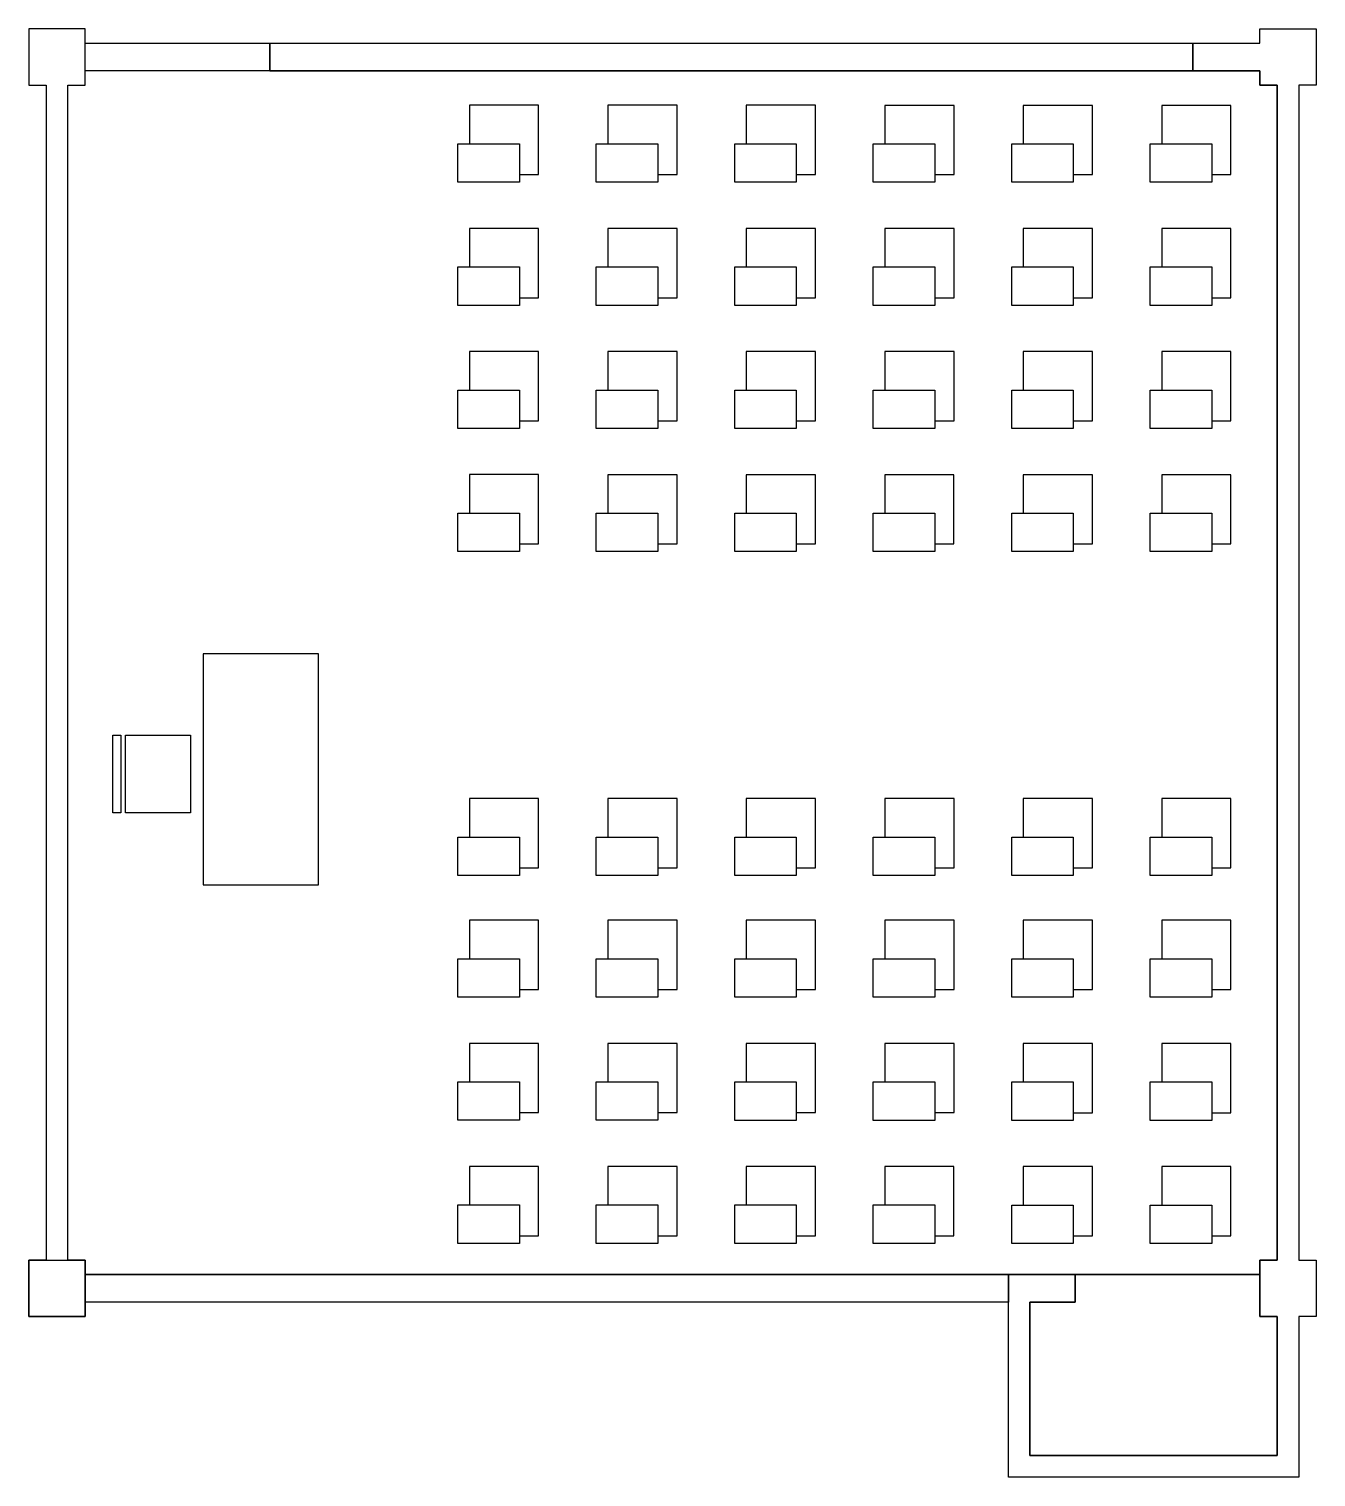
# Model space of a CAD drawing. Extents: x 19021 to 19858, y 13118 to 14059.
import ezdxf

# ---------------------------------------------------------------- set-up
doc = ezdxf.new("R2010")
doc.units = 0
doc.header["$MEASUREMENT"] = 0
for name, color, linetype in [('Chair', 142, 'CONTINUOUS'), ('Classrooms', 1, 'CONTINUOUS'), ('Entrance', 50, 'CONTINUOUS'), ('Furniture', 2, 'CONTINUOUS'), ('Storage', 40, 'CONTINUOUS'), ('Walls', 6, 'CONTINUOUS')]:
    doc.layers.add(name, color=color, linetype=linetype)

msp = doc.modelspace()

# ---------------------------------------------------------------- linework, layer by layer
at = {"layer": 'Chair'}
for points in [[(19340.04, 13964.61), (19352.55, 13964.61), (19352.55, 14009.61), (19307.54, 14009.61), (19307.54, 13984.61)], [(19430.04, 13964.6), (19442.55, 13964.6), (19442.55, 14009.6), (19397.54, 14009.6), (19397.54, 13984.6)], [(19520.04, 13964.59), (19532.55, 13964.59), (19532.55, 14009.59), (19487.54, 14009.59), (19487.54, 13984.59)], [(19610.04, 13964.58), (19622.55, 13964.58), (19622.55, 14009.58), (19577.54, 14009.58), (19577.54, 13984.59)], [(19700.04, 13964.58), (19712.55, 13964.58), (19712.55, 14009.58), (19667.54, 14009.58), (19667.54, 13984.58)], [(19790.04, 13964.57), (19802.55, 13964.57), (19802.55, 14009.57), (19757.54, 14009.57), (19757.54, 13984.58)], [(19340.03, 13884.61), (19352.54, 13884.61), (19352.54, 13929.61), (19307.54, 13929.61), (19307.54, 13904.61)], [(19430.03, 13884.6), (19442.54, 13884.6), (19442.54, 13929.6), (19397.54, 13929.6), (19397.54, 13904.6)], [(19520.03, 13884.59), (19532.54, 13884.59), (19532.54, 13929.59), (19487.54, 13929.59), (19487.54, 13904.59)], [(19610.03, 13884.58), (19622.54, 13884.58), (19622.54, 13929.58), (19577.54, 13929.58), (19577.54, 13904.59)], [(19700.03, 13884.58), (19712.54, 13884.58), (19712.54, 13929.58), (19667.54, 13929.58), (19667.54, 13904.58)], [(19790.03, 13884.57), (19802.54, 13884.57), (19802.54, 13929.57), (19757.54, 13929.57), (19757.54, 13904.58)], [(19340.02, 13804.61), (19352.53, 13804.61), (19352.53, 13849.61), (19307.53, 13849.61), (19307.53, 13824.61)], [(19430.02, 13804.6), (19442.53, 13804.6), (19442.53, 13849.6), (19397.53, 13849.6), (19397.53, 13824.6)], [(19520.02, 13804.59), (19532.53, 13804.59), (19532.53, 13849.59), (19487.53, 13849.59), (19487.53, 13824.59)], [(19610.02, 13804.58), (19622.53, 13804.58), (19622.53, 13849.58), (19577.53, 13849.58), (19577.53, 13824.59)], [(19700.02, 13804.58), (19712.53, 13804.58), (19712.53, 13849.58), (19667.53, 13849.58), (19667.53, 13824.58)], [(19790.02, 13804.57), (19802.53, 13804.57), (19802.53, 13849.57), (19757.53, 13849.57), (19757.53, 13824.58)], [(19340.02, 13724.61), (19352.52, 13724.61), (19352.52, 13769.61), (19307.52, 13769.61), (19307.52, 13744.61)], [(19430.02, 13724.6), (19442.52, 13724.6), (19442.52, 13769.6), (19397.52, 13769.6), (19397.52, 13744.6)], [(19520.02, 13724.59), (19532.52, 13724.59), (19532.52, 13769.59), (19487.52, 13769.59), (19487.52, 13744.59)], [(19610.02, 13724.58), (19622.52, 13724.58), (19622.52, 13769.58), (19577.52, 13769.58), (19577.52, 13744.59)], [(19700.02, 13724.58), (19712.52, 13724.58), (19712.52, 13769.58), (19667.52, 13769.58), (19667.52, 13744.58)], [(19790.02, 13724.57), (19802.52, 13724.57), (19802.52, 13769.57), (19757.52, 13769.57), (19757.52, 13744.58)], [(19340.04, 13514.14), (19352.55, 13514.14), (19352.55, 13559.15), (19307.54, 13559.15), (19307.54, 13534.15)], [(19430.04, 13514.14), (19442.55, 13514.14), (19442.55, 13559.14), (19397.54, 13559.14), (19397.54, 13534.14)], [(19520.04, 13514.13), (19532.55, 13514.13), (19532.55, 13559.13), (19487.54, 13559.13), (19487.54, 13534.13)], [(19610.04, 13514.12), (19622.55, 13514.12), (19622.55, 13559.12), (19577.54, 13559.12), (19577.54, 13534.12)], [(19700.04, 13514.11), (19712.55, 13514.11), (19712.55, 13559.11), (19667.54, 13559.11), (19667.54, 13534.11)], [(19790.04, 13514.11), (19802.55, 13514.11), (19802.55, 13559.11), (19757.54, 13559.11), (19757.54, 13534.11)], [(19340.03, 13435.09), (19352.54, 13435.09), (19352.54, 13480.09), (19307.54, 13480.09), (19307.54, 13455.09)], [(19430.03, 13435.08), (19442.54, 13435.08), (19442.54, 13480.08), (19397.54, 13480.08), (19397.54, 13455.08)], [(19520.03, 13435.07), (19532.54, 13435.07), (19532.54, 13480.07), (19487.54, 13480.07), (19487.54, 13455.07)], [(19610.03, 13435.07), (19622.54, 13435.07), (19622.54, 13480.07), (19577.54, 13480.07), (19577.54, 13455.07)], [(19700.03, 13435.05), (19712.54, 13435.05), (19712.54, 13480.05), (19667.54, 13480.05), (19667.54, 13455.06)], [(19790.03, 13435.05), (19802.54, 13435.05), (19802.54, 13480.05), (19757.54, 13480.05), (19757.54, 13455.05)], [(19340.02, 13355.09), (19352.53, 13355.09), (19352.53, 13400.09), (19307.53, 13400.09), (19307.53, 13375.09)], [(19430.02, 13355.08), (19442.53, 13355.08), (19442.53, 13400.08), (19397.53, 13400.08), (19397.53, 13375.08)], [(19520.02, 13355.07), (19532.53, 13355.07), (19532.53, 13400.07), (19487.53, 13400.07), (19487.53, 13375.07)], [(19610.02, 13355.07), (19622.53, 13355.07), (19622.53, 13400.07), (19577.53, 13400.07), (19577.53, 13375.07)], [(19700.02, 13355.05), (19712.53, 13355.05), (19712.53, 13400.05), (19667.53, 13400.05), (19667.53, 13375.06)], [(19790.02, 13355.05), (19802.53, 13355.05), (19802.53, 13400.05), (19757.53, 13400.05), (19757.53, 13375.05)], [(19340.02, 13275.09), (19352.52, 13275.09), (19352.52, 13320.09), (19307.52, 13320.09), (19307.52, 13295.09)], [(19430.02, 13275.08), (19442.52, 13275.08), (19442.52, 13320.08), (19397.52, 13320.08), (19397.52, 13295.08)], [(19520.02, 13275.07), (19532.52, 13275.07), (19532.52, 13320.07), (19487.52, 13320.07), (19487.52, 13295.07)], [(19610.02, 13275.07), (19622.52, 13275.07), (19622.52, 13320.07), (19577.52, 13320.07), (19577.52, 13295.07)], [(19700.02, 13275.05), (19712.52, 13275.05), (19712.52, 13320.05), (19667.52, 13320.05), (19667.52, 13295.06)], [(19790.02, 13275.05), (19802.52, 13275.05), (19802.52, 13320.05), (19757.52, 13320.05), (19757.52, 13295.05)]]:
    msp.add_lwpolyline(points, dxfattribs=at)
for points in [[(19075.72, 13600.27), (19081.07, 13600.27), (19081.07, 13549.92), (19075.72, 13549.92)], [(19084.04, 13600.27), (19126.22, 13600.27), (19126.22, 13549.92), (19084.04, 13549.92)]]:
    msp.add_lwpolyline(points, close=True, dxfattribs=at)
at = {"layer": 'Classrooms'}
msp.add_lwpolyline([(19821.27, 13249.92), (19057.85, 13249.92), (19057.85, 13259.21), (19046.56, 13259.21), (19046.57, 14022.64), (19057.85, 14022.64), (19057.85, 14049.95), (19177.85, 14049.95), (19177.85, 14031.95), (19821.27, 14031.95), (19821.27, 14022.64), (19832.54, 14022.64), (19832.54, 13259.21), (19821.27, 13259.21), (19821.27, 13249.92)], dxfattribs=at)
at = {"layer": 'Entrance'}
msp.add_lwpolyline([(19057.85, 14049.95), (19177.85, 14049.95), (19177.85, 14031.95), (19057.85, 14031.95)], close=True, dxfattribs=at)
at = {"layer": 'Furniture'}
for points in [[(19340.04, 13959.61), (19300.04, 13959.61), (19300.04, 13984.61), (19340.04, 13984.61)], [(19430.04, 13959.6), (19390.04, 13959.6), (19390.04, 13984.6), (19430.04, 13984.6)], [(19520.04, 13959.59), (19480.04, 13959.59), (19480.04, 13984.59), (19520.04, 13984.59)], [(19610.04, 13959.59), (19570.04, 13959.59), (19570.04, 13984.59), (19610.04, 13984.59)], [(19700.04, 13959.58), (19660.04, 13959.58), (19660.04, 13984.58), (19700.04, 13984.58)], [(19790.04, 13959.58), (19750.04, 13959.58), (19750.04, 13984.58), (19790.04, 13984.58)], [(19340.03, 13879.61), (19300.03, 13879.61), (19300.04, 13904.61), (19340.03, 13904.61)], [(19430.03, 13879.6), (19390.03, 13879.6), (19390.04, 13904.6), (19430.03, 13904.6)], [(19520.03, 13879.59), (19480.03, 13879.59), (19480.04, 13904.59), (19520.03, 13904.59)], [(19610.03, 13879.59), (19570.03, 13879.59), (19570.04, 13904.59), (19610.03, 13904.59)], [(19700.03, 13879.58), (19660.03, 13879.58), (19660.04, 13904.58), (19700.03, 13904.58)], [(19790.03, 13879.58), (19750.03, 13879.58), (19750.04, 13904.58), (19790.03, 13904.58)], [(19340.02, 13799.61), (19300.03, 13799.61), (19300.03, 13824.61), (19340.03, 13824.61)], [(19430.02, 13799.6), (19390.03, 13799.6), (19390.03, 13824.6), (19430.03, 13824.6)], [(19520.02, 13799.59), (19480.03, 13799.59), (19480.03, 13824.59), (19520.03, 13824.59)], [(19610.02, 13799.59), (19570.03, 13799.59), (19570.03, 13824.59), (19610.03, 13824.59)], [(19700.02, 13799.58), (19660.03, 13799.58), (19660.03, 13824.58), (19700.03, 13824.58)], [(19790.02, 13799.58), (19750.03, 13799.58), (19750.03, 13824.58), (19790.03, 13824.58)], [(19340.02, 13719.61), (19300.02, 13719.61), (19300.02, 13744.61), (19340.02, 13744.61)], [(19430.02, 13719.6), (19390.02, 13719.6), (19390.02, 13744.6), (19430.02, 13744.6)], [(19520.02, 13719.59), (19480.02, 13719.59), (19480.02, 13744.59), (19520.02, 13744.59)], [(19610.02, 13719.59), (19570.02, 13719.59), (19570.02, 13744.59), (19610.02, 13744.59)], [(19700.02, 13719.58), (19660.02, 13719.58), (19660.02, 13744.58), (19700.02, 13744.58)], [(19790.02, 13719.58), (19750.02, 13719.58), (19750.02, 13744.58), (19790.02, 13744.58)], [(19134.4, 13503.14), (19209.4, 13503.14), (19209.4, 13653.14), (19134.4, 13653.14)], [(19340.04, 13509.15), (19300.04, 13509.15), (19300.04, 13534.15), (19340.04, 13534.15)], [(19430.04, 13509.14), (19390.04, 13509.14), (19390.04, 13534.14), (19430.04, 13534.14)], [(19520.04, 13509.13), (19480.04, 13509.13), (19480.04, 13534.13), (19520.04, 13534.13)], [(19610.04, 13509.12), (19570.04, 13509.12), (19570.04, 13534.12), (19610.04, 13534.12)], [(19700.04, 13509.11), (19660.04, 13509.11), (19660.04, 13534.11), (19700.04, 13534.11)], [(19790.04, 13509.11), (19750.04, 13509.11), (19750.04, 13534.11), (19790.04, 13534.11)], [(19340.03, 13430.09), (19300.03, 13430.09), (19300.04, 13455.09), (19340.03, 13455.09)], [(19430.03, 13430.08), (19390.03, 13430.08), (19390.04, 13455.08), (19430.03, 13455.08)], [(19520.03, 13430.07), (19480.03, 13430.07), (19480.04, 13455.07), (19520.03, 13455.07)], [(19610.03, 13430.07), (19570.03, 13430.07), (19570.04, 13455.07), (19610.03, 13455.07)], [(19700.03, 13430.06), (19660.03, 13430.06), (19660.04, 13455.06), (19700.03, 13455.06)], [(19790.03, 13430.05), (19750.03, 13430.05), (19750.04, 13455.05), (19790.03, 13455.05)], [(19340.02, 13350.09), (19300.03, 13350.09), (19300.03, 13375.09), (19340.03, 13375.09)], [(19430.02, 13350.08), (19390.03, 13350.08), (19390.03, 13375.08), (19430.03, 13375.08)], [(19520.02, 13350.07), (19480.03, 13350.07), (19480.03, 13375.07), (19520.03, 13375.07)], [(19610.02, 13350.07), (19570.03, 13350.07), (19570.03, 13375.07), (19610.03, 13375.07)], [(19700.02, 13350.06), (19660.03, 13350.06), (19660.03, 13375.06), (19700.03, 13375.06)], [(19790.02, 13350.05), (19750.03, 13350.05), (19750.03, 13375.05), (19790.03, 13375.05)], [(19340.02, 13270.09), (19300.02, 13270.09), (19300.02, 13295.09), (19340.02, 13295.09)], [(19430.02, 13270.08), (19390.02, 13270.08), (19390.02, 13295.08), (19430.02, 13295.08)], [(19520.02, 13270.07), (19480.02, 13270.07), (19480.02, 13295.07), (19520.02, 13295.07)], [(19610.02, 13270.07), (19570.02, 13270.07), (19570.02, 13295.07), (19610.02, 13295.07)], [(19700.02, 13270.06), (19660.02, 13270.06), (19660.02, 13295.06), (19700.02, 13295.06)], [(19790.02, 13270.05), (19750.02, 13270.05), (19750.02, 13295.05), (19790.02, 13295.05)]]:
    msp.add_lwpolyline(points, close=True, dxfattribs=at)
at = {"layer": 'Storage'}
msp.add_lwpolyline([(19821.27, 13249.92), (19821.27, 13222.64), (19832.56, 13222.64), (19832.56, 13132.3), (19671.85, 13132.3), (19671.85, 13231.92), (19701.28, 13231.92), (19701.28, 13249.92)], close=True, dxfattribs=at)
at = {"layer": 'Walls'}
msp.add_lwpolyline([(19057.85, 14059.21), (19021.27, 14059.21), (19021.27, 14022.64), (19032.55, 14022.64), (19032.53, 13259.21), (19021.27, 13259.21), (19021.27, 13222.64), (19057.85, 13222.64), (19057.85, 13259.21), (19046.56, 13259.21), (19046.57, 14022.64), (19057.85, 14022.64), (19057.85, 14059.21)], dxfattribs=at)
for points in [[(19857.85, 14059.21), (19857.85, 14022.64), (19846.57, 14022.64), (19846.56, 13259.21), (19857.85, 13259.21), (19857.85, 13222.64), (19846.56, 13222.64), (19846.56, 13118.3), (19657.85, 13118.3), (19657.85, 13249.92), (19701.28, 13249.92), (19701.28, 13231.92), (19671.85, 13231.92), (19671.85, 13132.3), (19832.56, 13132.3), (19832.56, 13222.64), (19821.27, 13222.64), (19821.27, 13259.21), (19832.53, 13259.21), (19832.54, 14022.64), (19821.27, 14022.64), (19821.27, 14031.95), (19777.85, 14031.95), (19777.85, 14049.95), (19821.27, 14049.95), (19821.27, 14059.21)], [(19777.85, 14031.95), (19177.85, 14031.95), (19177.85, 14049.95), (19777.85, 14049.95)], [(19021.27, 13259.21), (19057.85, 13259.21), (19057.85, 13222.64), (19021.27, 13222.64)], [(19657.85, 13231.92), (19057.85, 13231.92), (19057.85, 13249.92), (19657.85, 13249.92)]]:
    msp.add_lwpolyline(points, close=True, dxfattribs=at)

doc.saveas('drawing.dxf')
